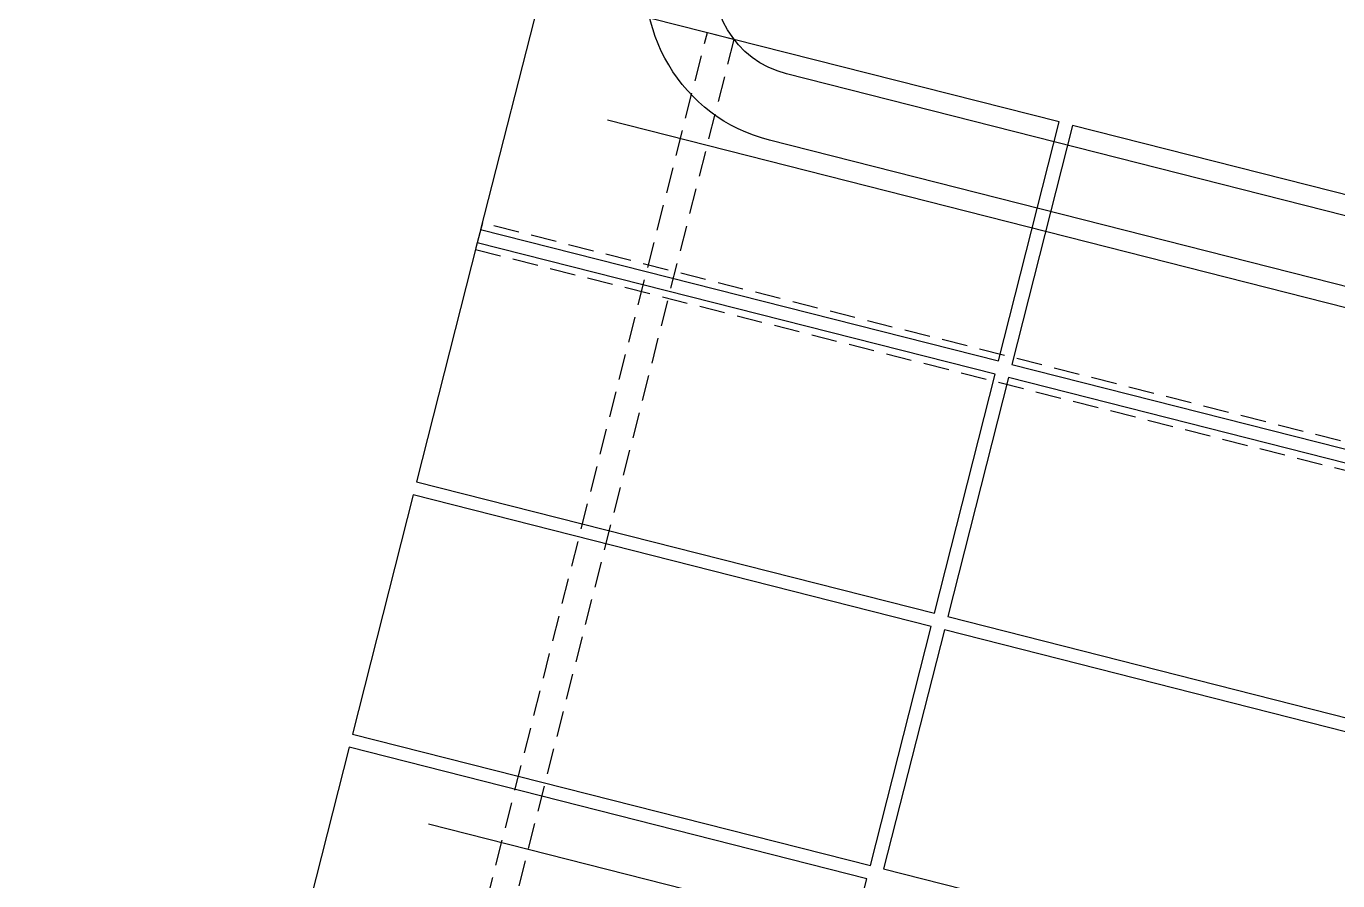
# Model space of a CAD drawing. Header units: inches. Extents: x 6322 to 85903, y -36042 to 7673.
# Drawn here: x 76037.9 to 76229.4, y 444.9 to 569.7 of the extents above; entities that cross this region are included whole.
import ezdxf

# ---------------------------------------------------------------- set-up
doc = ezdxf.new("R2010")
doc.units = ezdxf.units.IN
doc.header["$LTSCALE"] = 10
doc.linetypes.add('Amconstr', pattern=[9999, 9999, 0])
doc.linetypes.add('HIDDEN2', pattern=[0.1875, 0.125, -0.0625])
for name, color, linetype in [('ADSK_ASSOC_ENTITY_BACKUPS', 7, 'Continuous'), ('afaq', 6, 'Continuous'), ('PARK LINE', 2, 'Continuous'), ('SHADE I SEC BEAM', 11, 'HIDDEN2'), ('SOLAR PANEL', 10, 'Continuous'), ('WALL', 4, 'Continuous')]:
    doc.layers.add(name, color=color, linetype=linetype)

# ---------------------------------------------------------------- blocks, each defined once
blk = doc.blocks.new('*U63')
at = {"layer": 'PARK LINE', "linetype": 'Amconstr', "lineweight": 25}
blk.add_line((218.07, -55.4), (-218.07, 55.4), dxfattribs=at)
blk = doc.blocks.new('*U64')
at = {"layer": 'PARK LINE', "color": 0, "linetype": 'ByBlock', "lineweight": -2}
for p in [(-208.79, -821.89), (-234.89, -924.63)]:
    blk.add_blockref('*U63', p, dxfattribs=at)
blk = doc.blocks.new('*U164')
at = {"layer": 'SOLAR PANEL'}
blk.add_lwpolyline([(-39, 18), (-39, -18), (39, -18), (39, 18)], close=True, dxfattribs=at)
blk = doc.blocks.new('*U163')
at = {"layer": 'SOLAR PANEL', "color": 0, "linetype": 'ByBlock', "lineweight": -2}
for p in [(0, 950), (80, 950), (0, 912), (80, 912), (0, 874), (80, 874), (0, 836)]:
    blk.add_blockref('*U164', p, dxfattribs=at)
blk = doc.blocks.new('*U61')
at = {"layer": 'SOLAR PANEL', "xscale": -1, "rotation": 165.7461911174656}
blk.add_blockref('*U163', (-184.49, 86.07), dxfattribs=at)
blk = doc.blocks.new('*U62')
at = {"layer": 'ADSK_ASSOC_ENTITY_BACKUPS', "linetype": 'Amconstr', "lineweight": 25}
blk.add_blockref('*U61', (0, 0), dxfattribs=at)
at = {"layer": 'SOLAR PANEL', "color": 0, "linetype": 'ByBlock', "lineweight": -2}
blk.add_blockref('*U61', (0, 0), dxfattribs=at)
blk = doc.blocks.new('*U114')
at = {"layer": 'SHADE I SEC BEAM', "ltscale": 3}
blk.add_lwpolyline([(-232.13, 56.91), (-231.15, 60.78), (232.13, -56.91), (231.15, -60.78)], close=True, dxfattribs=at)
blk = doc.blocks.new('*U115')
at = {"layer": 'SHADE I SEC BEAM', "color": 0, "linetype": 'ByBlock', "lineweight": -2}
blk.add_blockref('*U114', (-224.55, -883.92), dxfattribs=at)
blk = doc.blocks.new('*U148')
at = {"layer": 'SHADE I SEC BEAM', "ltscale": 3}
blk.add_lwpolyline([(-119.45, -478.32), (-123.32, -477.33), (119.45, 478.32), (123.32, 477.33)], close=True, dxfattribs=at)
blk = doc.blocks.new('*U149')
at = {"layer": 'WALL', "color": 0, "linetype": 'ByBlock', "lineweight": -2}
blk.add_blockref('*U148', (0, 0), dxfattribs=at)

msp = doc.modelspace()

# ---------------------------------------------------------------- linework, layer by layer
at = {"layer": 'afaq', "lineweight": -3}
for points in [[(76129.06764, 582.17649), (76143.8407, 640.32937, -0.414213562), (76173.01108, 657.68129), (76562.63532, 558.70177, -0.414213562), (76579.98725, 529.53139), (76565.21419, 471.37852, -0.414213562), (76536.04381, 454.02659), (76146.41956, 553.00612, -0.414213562)], [(76138.75979, 579.71432), (76153.53285, 637.86719, -0.414213562), (76170.5489, 647.98915), (76560.17315, 549.00962, -0.414213562), (76570.2951, 531.99357), (76555.52204, 473.8407, -0.414213562), (76538.50599, 463.71874), (76148.88174, 562.69827, -0.414213562)]]:
    msp.add_lwpolyline(points, format="xyb", close=True, dxfattribs=at)

# ---------------------------------------------------------------- block references
at = {"layer": 'PARK LINE', "linetype": 'Amconstr', "lineweight": 25, "xscale": -1, "rotation": 151.4923822348115}
msp.add_blockref('*U64', (76105.9244, -424.10403), dxfattribs=at)
at = {"layer": 'SHADE I SEC BEAM', "linetype": 'Amconstr', "lineweight": 25, "xscale": -1, "rotation": 151.4923822347902}
msp.add_blockref('*U115', (76111.09497, -403.75053), dxfattribs=at)
at = {"layer": 'SOLAR PANEL', "linetype": 'Amconstr', "lineweight": 25, "xscale": -1, "rotation": 151.4923822348075}
msp.add_blockref('*U62', (76115.77311, -385.33545), dxfattribs=at)
at = {"layer": 'WALL'}
msp.add_blockref('*U149', (76017.89677, 90.40946), dxfattribs=at)

doc.saveas('drawing.dxf')
